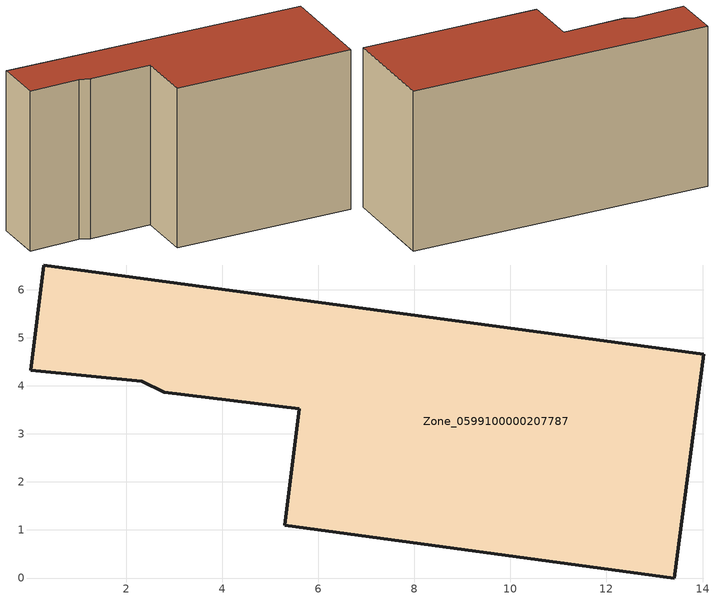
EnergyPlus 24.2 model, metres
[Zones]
Zone_0599100000207787
 floor ground (C_G): 5.3,1.09 5.6,3.53 2.79,3.87 2.33,4.1 0.01,4.32 0.28,6.52 14.03,4.66 13.41,0 z0
 wall outside (C_F): 5.6,3.53 5.3,1.09 13.41,0 14.03,4.66 0.28,6.52 0.01,4.32 2.33,4.1 2.79,3.87 5.6,3.53 z0:7.48
 roof outside (C_R): 0.28,6.52 0.01,4.32 2.33,4.1 2.79,3.87 5.6,3.53 5.3,1.09 13.41,0 14.03,4.66 z7.48
[BUILDING]
Pand.0599100000207787: North Axis=0; Terrain=City; Loads Convergence Tolerance Value=0.04; Temperature Convergence Tolerance Value=0.4; Solar Distribution=FullExterior; Maximum Number of Warmup Days=25; Minimum Number of Warmup Days=1
[Site:Location]
Rotterdam.The.Hague.AP_ZH_NLD Design_Conditions: Latitude=51.96; Longitude=4.45; Time Zone=1; Elevation=-4.5
[SITE:GROUNDTEMPERATURE:BUILDINGSURFACE]
18, 18, 18, 18, 18, 18, 18, 18, 18, 18, 18, 18
[MATERIAL] Thermal Absorptance=0.9; Solar Absorptance=0.7; Visible Absorptance=0.7
Name | Roughness | Thickness | Conductivity | Density | Specific Heat
G.TI.1946 | MediumSmooth | 0.15 | 1 | 540 | 1210
F.TI.1946 | Rough | 0.3 | 0.857143 | 1920 | 840
R.TI.1946 | MediumRough | 0.2 | 0.1 | 1500 | 1000
[CONSTRUCTION]
C_G: G.TI.1946
C_F: F.TI.1946
C_R: R.TI.1946
[ZONE]
Zone_0599100000207787: Type=1; Multiplier=1; Ceiling Height=Autocalculate; Volume=Autocalculate; Floor Area=autocalculate; Part of Total Floor Area=Yes
[ZONEINFILTRATION:DESIGNFLOWRATE]
Infil_Zone_0599100000207787: Zone or ZoneList or Space or SpaceList=Zone_0599100000207787; Schedule=AlwaysOn; Design Flow Rate Calculation Method=Flow/Area; Flow Rate per Floor Area=0.003; Constant Term Coefficient=1; Temperature Term Coefficient=0; Velocity Term Coefficient=0; Velocity Squared Term Coefficient=0
[HVACTEMPLATE:ZONE:IDEALLOADSAIRSYSTEM]
Zone_0599100000207787: Maximum Heating Supply Air Temperature=50; Minimum Cooling Supply Air Temperature=13; Maximum Heating Supply Air Humidity Ratio=0.0156; Minimum Cooling Supply Air Humidity Ratio=0.0077; Heating Limit=NoLimit; Cooling Limit=NoLimit; Dehumidification Control Type=ConstantSensibleHeatRatio; Cooling Sensible Heat Ratio=0.7; Dehumidification Setpoint=60; Humidification Control Type=None; Humidification Setpoint=30; Outdoor Air Method=None; Outdoor Air Flow Rate per Person=0.00944; Outdoor Air Flow Rate per Zone Floor Area=0; Outdoor Air Flow Rate per Zone=0; Demand Controlled Ventilation Type=None; Outdoor Air Economizer Type=NoEconomizer; Heat Recovery Type=None; Sensible Heat Recovery Effectiveness=0.7; Latent Heat Recovery Effectiveness=0.65
[ZONECONTROL:THERMOSTAT]
ThermostatControl_Zone_0599100000207787: Zone or ZoneList=Zone_0599100000207787; Control Type Schedule=DualSetpointControlType; Control 1=Thermostat_Zone_0599100000207787; Temperature Difference Between Cutout And Setpoint=0
[THERMOSTATSETPOINT:DUALSETPOINT]
Thermostat_Zone_0599100000207787: Heating Setpoint Temperature Schedule=HeatingSetpoint_Zone_0599100000207787; Cooling Setpoint Temperature Schedule=CoolingSetpoint_Zone_0599100000207787
[SCHEDULE:COMPACT]
HeatingSetpoint_Zone_0599100000207787: Through: 12/31, For: AllDays, Until: 24:00, 21
CoolingSetpoint_Zone_0599100000207787: Through: 12/31, For: AllDays, Until: 24:00, 24
DualSetpointControlType: Through: 12/31, For: AllDays, Until: 24:00, 4
AlwaysOn: Through: 12/31, For: AllDays, Until: 24:00, 1
